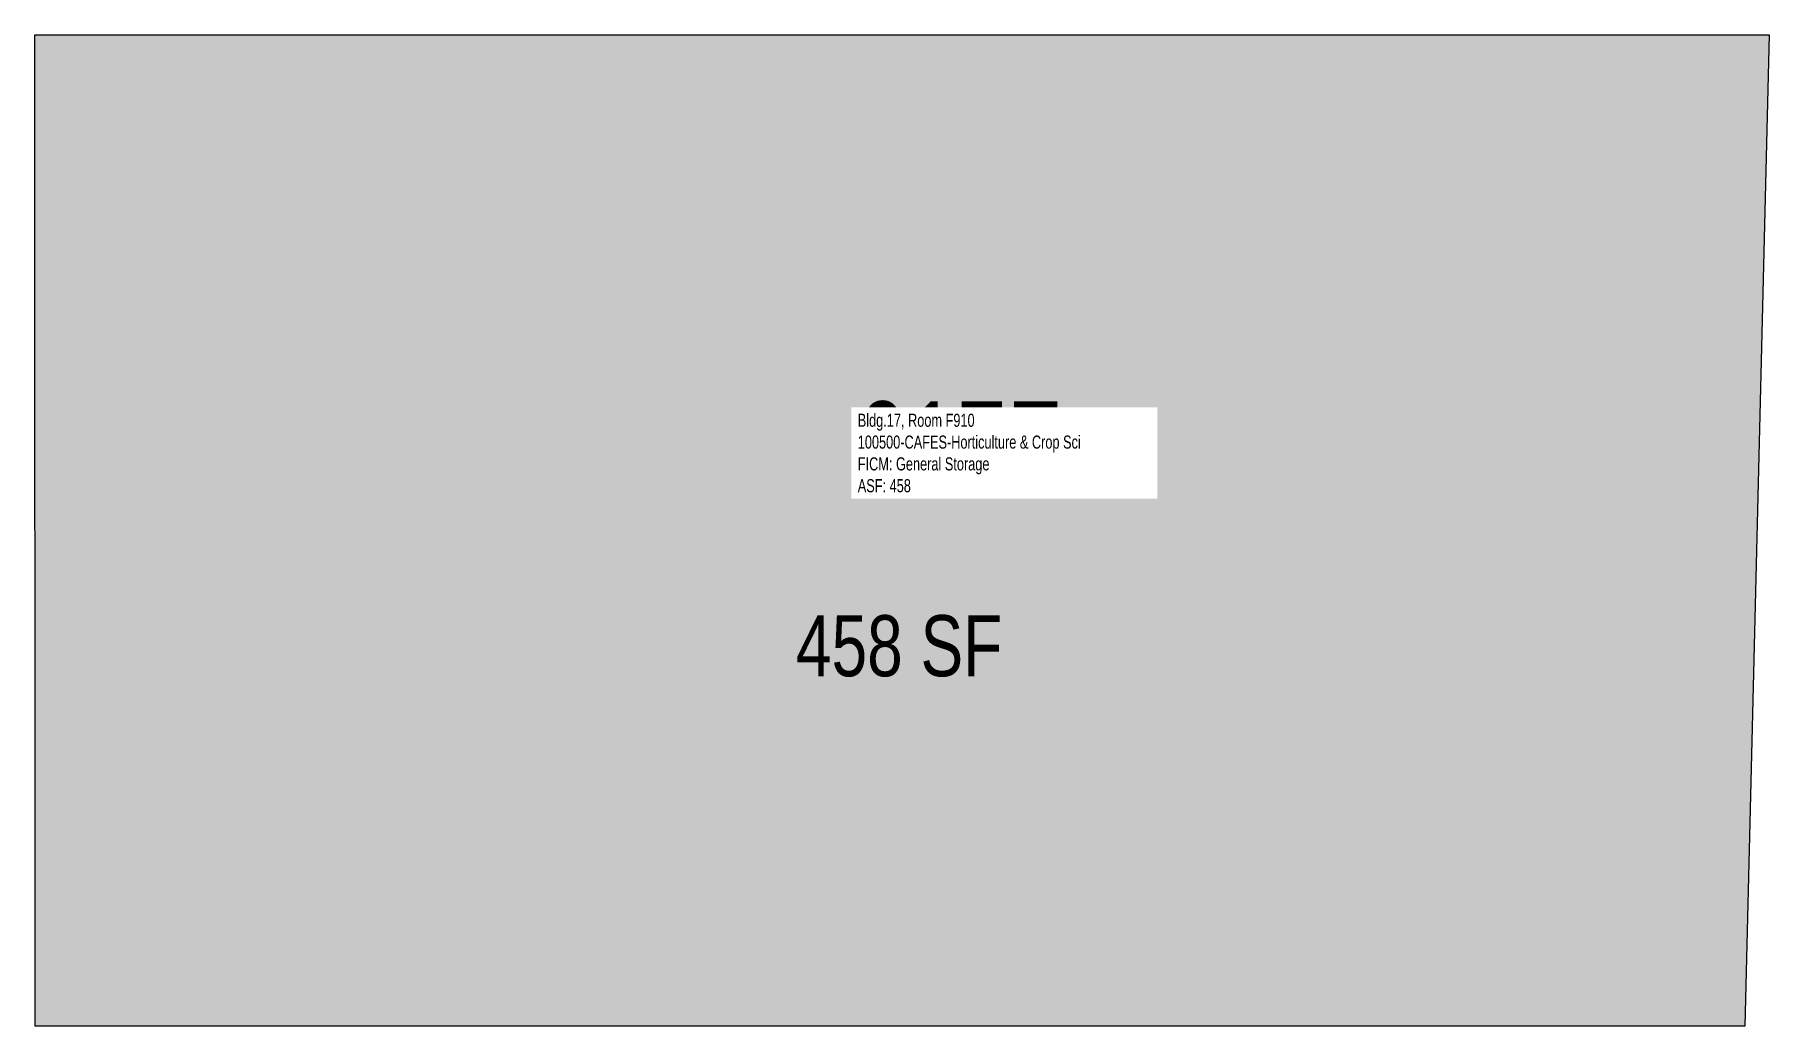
# Model space of a CAD drawing. Header units: inches. Extents: x 0 to 341, y 0 to 195.
import ezdxf
from ezdxf.enums import TextEntityAlignment as Align

# ---------------------------------------------------------------- set-up
doc = ezdxf.new("R2010")
doc.units = ezdxf.units.IN
doc.header["$MEASUREMENT"] = 0
for name, color, linetype in [('A-IDEN-RNUM', 7, 'Continuous'), ('A-IDEN-SNUM', 4, 'Continuous'), ('A-IDEN-VNUM', 4, 'Continuous'), ('A-WALL', 5, 'Continuous'), ('AREA-TEXT', 3, 'Continuous'), ('Rooms-Category-Color', 7, 'Continuous'), ('Rooms-College-Color', 7, 'Continuous'), ('Rooms-Department-Color', 7, 'Continuous'), ('Rooms-Division-Color', 7, 'Continuous'), ('Rooms-Information', 7, 'Continuous')]:
    doc.layers.add(name, color=color, linetype=linetype)
doc.styles.add('AREA', font='arial.ttf', dxfattribs={"width": 0.75, "height": 60})
doc.styles.add('ID', font='ARIALN.TTF', dxfattribs={"width": 0.85, "height": 0.25})
doc.styles.add('ROOMSNUMBER', font='TXT.SHX', dxfattribs={"height": 1})

msp = doc.modelspace()

# ---------------------------------------------------------------- hatches: boundary and pattern name
at = {"layer": 'Rooms-Category-Color', "true_color": 0xe3c5e1}
msp.add_hatch(color=254, dxfattribs=at).paths.add_polyline_path([(0, 0), (-0.06, 194.93), (340.87, 194.94), (336.03, 0)])
at = {"layer": 'Rooms-College-Color', "true_color": 0xe3c5e1}
msp.add_hatch(color=254, dxfattribs=at).paths.add_polyline_path([(0, 0), (-0.06, 194.93), (340.87, 194.94), (336.03, 0)])
at = {"layer": 'Rooms-Department-Color', "true_color": 0xe3c5e1}
msp.add_hatch(color=254, dxfattribs=at).paths.add_polyline_path([(0, 0), (-0.06, 194.93), (340.87, 194.94), (336.03, 0)])
at = {"layer": 'Rooms-Division-Color', "true_color": 0xe3c5e1}
msp.add_hatch(color=254, dxfattribs=at).paths.add_polyline_path([(0, 0), (-0.06, 194.93), (340.87, 194.94), (336.03, 0)])

# ---------------------------------------------------------------- linework, layer by layer
at = {"layer": 'A-WALL'}
msp.add_lwpolyline([(0, 0), (-0.06, 194.93), (340.87, 194.94), (336.03, 0), (336.03, 0)], close=True, dxfattribs=at)

# ---------------------------------------------------------------- texts
at = {"layer": 'A-IDEN-RNUM', "style": 'ROOMSNUMBER'}
msp.add_text('0910-00', height=0.5, dxfattribs=at).set_placement((166.57, 111.18), align=Align.MIDDLE)
at = {"layer": 'A-IDEN-SNUM', "style": 'ROOMSNUMBER'}
msp.add_text('0170F91000', height=0.5, dxfattribs=at).set_placement((166.57, 111.18), align=Align.MIDDLE)
at = {"layer": 'A-IDEN-VNUM', "style": 'ID', "width": 0.85}
msp.add_text('017F', height=18, dxfattribs=at).set_placement((181.69, 113.84), align=Align.MIDDLE)
at = {"layer": 'AREA-TEXT', "style": 'AREA', "width": 0.75}
msp.add_text('458 SF', height=12, dxfattribs=at).set_placement((169.84, 74.82), align=Align.MIDDLE_CENTER)

# ---------------------------------------------------------------- next in the draw order: texts
at = {"layer": 'Rooms-Information', "insert": (161.71, 104.96), "char_height": 2.5714, "width": 57.6, "attachment_point": 7, "style": 'ID', "bg_fill": 3, "box_fill_scale": 1.5, "bg_fill_color": 256, "bg_fill_true_color": 13158600, "bg_fill_transparency": 0}
msp.add_mtext('Bldg.17, Room F910^M^J100500-CAFES-Horticulture & Crop Sci^M^JFICM: General Storage^M^JASF: 458', dxfattribs=at)

doc.saveas('drawing.dxf')
